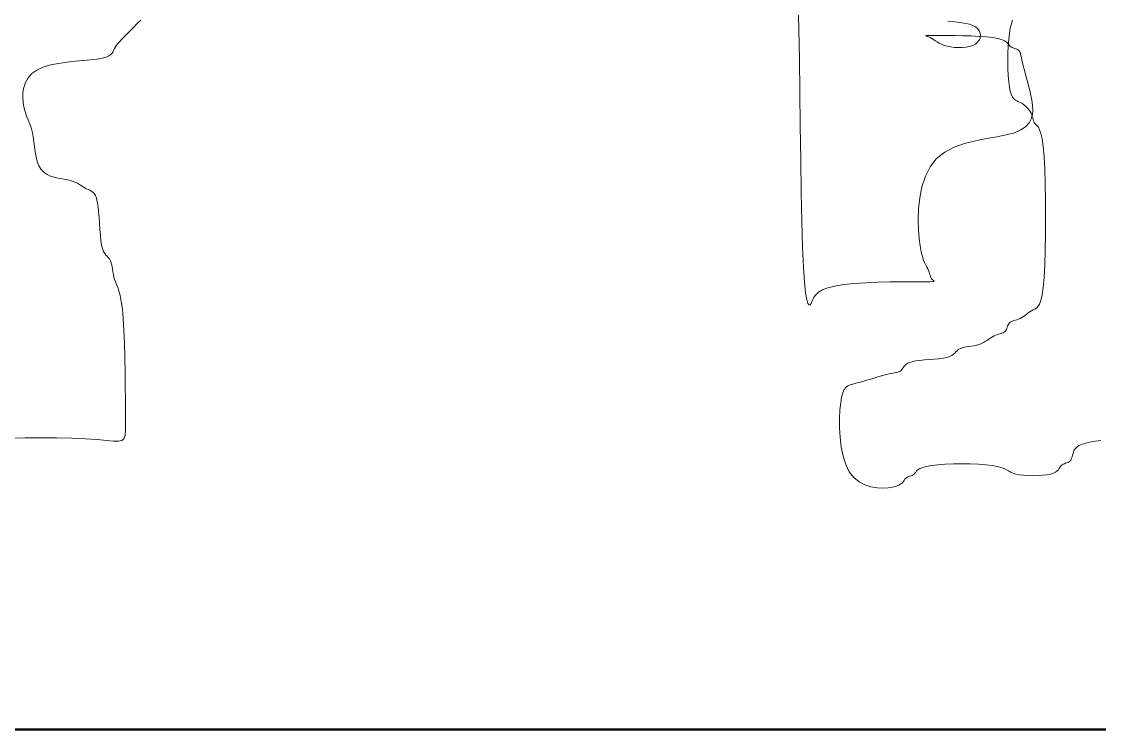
# Model space of a CAD drawing. Header units: millimetres. Extents: x 42 to 552, y 43 to 535.
# Drawn here: x 283.6287 to 283.7438, y 504.2378 to 504.3133 of the extents above; entities that cross this region are included whole.
import ezdxf

# ---------------------------------------------------------------- set-up
doc = ezdxf.new("R2010")
doc.units = ezdxf.units.MM
doc.header["$LTSCALE"] = 0.75
doc.header["$MEASUREMENT"] = 0
doc.layers.add('Gramado', color=9, linetype='Continuous', lineweight=0)
doc.layers.add('Paredes', color=7, linetype='Continuous', lineweight=50)

# ---------------------------------------------------------------- blocks, each defined once
blk = doc.blocks.new('arbusto7vista')
for p, q in [((-0.45683, 0.20901), (-0.45667, 0.20345)), ((-0.65192, 0.20538), (-0.65217, 0.20459)), ((-0.59797, 0.20454), (-0.59715, 0.20538)), ((-0.42383, 0.20503), (-0.42485, 0.20516)), ((-0.42285, 0.20492), (-0.42383, 0.20503)), ((-0.42191, 0.2048), (-0.42285, 0.20492)), ((-0.42103, 0.20465), (-0.42191, 0.2048)), ((-0.65259, 0.20255), (-0.65274, 0.20124)), ((-0.6524, 0.20366), (-0.65259, 0.20255)), ((-0.65217, 0.20459), (-0.6524, 0.20366)), ((-0.60014, 0.20236), (-0.59949, 0.20301)), ((-0.59949, 0.20301), (-0.59876, 0.20374)), ((-0.59876, 0.20374), (-0.59797, 0.20454)), ((-0.45667, 0.20345), (-0.45655, 0.19703)), ((-0.42024, 0.20447), (-0.42103, 0.20465)), ((-0.41955, 0.20424), (-0.42024, 0.20447)), ((-0.41896, 0.20393), (-0.41955, 0.20424)), ((-0.41851, 0.20355), (-0.41896, 0.20393)), ((-0.41819, 0.20309), (-0.41851, 0.20355)), ((-0.41799, 0.2026), (-0.41819, 0.20309)), ((-0.41793, 0.20209), (-0.41799, 0.2026)), ((-0.65274, 0.20124), (-0.65285, 0.19977)), ((-0.60229, 0.20002), (-0.60199, 0.2004)), ((-0.60199, 0.2004), (-0.60163, 0.20082)), ((-0.60163, 0.20082), (-0.60121, 0.20127)), ((-0.60121, 0.20127), (-0.60071, 0.20178)), ((-0.60071, 0.20178), (-0.60014, 0.20236)), ((-0.42949, 0.20206), (-0.42958, 0.20203)), ((-0.42958, 0.20203), (-0.4295, 0.20197)), ((-0.4295, 0.20197), (-0.4293, 0.20189)), ((-0.42918, 0.20208), (-0.42949, 0.20206)), ((-0.4293, 0.20189), (-0.429, 0.20178)), ((-0.42861, 0.20208), (-0.42918, 0.20208)), ((-0.429, 0.20178), (-0.42866, 0.20162)), ((-0.42866, 0.20162), (-0.42831, 0.20143)), ((-0.42774, 0.20209), (-0.42861, 0.20208)), ((-0.42831, 0.20143), (-0.42795, 0.20121)), ((-0.42795, 0.20121), (-0.42757, 0.20096)), ((-0.42654, 0.20208), (-0.42774, 0.20209)), ((-0.42757, 0.20096), (-0.42716, 0.2007)), ((-0.42716, 0.2007), (-0.4267, 0.20044)), ((-0.4267, 0.20044), (-0.42619, 0.2002)), ((-0.42508, 0.20208), (-0.42654, 0.20208)), ((-0.42619, 0.2002), (-0.42562, 0.19997)), ((-0.42343, 0.20206), (-0.42508, 0.20208)), ((-0.42168, 0.20203), (-0.42343, 0.20206)), ((-0.41991, 0.20197), (-0.42168, 0.20203)), ((-0.41819, 0.20189), (-0.41991, 0.20197)), ((-0.41954, 0.19994), (-0.41896, 0.20024)), ((-0.41896, 0.20024), (-0.41851, 0.20063)), ((-0.41851, 0.20063), (-0.41819, 0.20108)), ((-0.41662, 0.20178), (-0.41819, 0.20189)), ((-0.41819, 0.20108), (-0.41799, 0.20157)), ((-0.41799, 0.20157), (-0.41793, 0.20209)), ((-0.41527, 0.20162), (-0.41662, 0.20178)), ((-0.4142, 0.20143), (-0.41527, 0.20162)), ((-0.4134, 0.20121), (-0.4142, 0.20143)), ((-0.4128, 0.20096), (-0.4134, 0.20121)), ((-0.41239, 0.2007), (-0.4128, 0.20096)), ((-0.4121, 0.20044), (-0.41239, 0.2007)), ((-0.41189, 0.2002), (-0.4121, 0.20044)), ((-0.41174, 0.19997), (-0.41189, 0.2002)), ((-0.65291, 0.19821), (-0.65294, 0.19661)), ((-0.65285, 0.19977), (-0.65291, 0.19821)), ((-0.60395, 0.1977), (-0.60353, 0.19799)), ((-0.60353, 0.19799), (-0.60324, 0.1983)), ((-0.60324, 0.1983), (-0.60304, 0.19863)), ((-0.60304, 0.19863), (-0.60288, 0.19897)), ((-0.60288, 0.19897), (-0.60273, 0.19932)), ((-0.60273, 0.19932), (-0.60253, 0.19966)), ((-0.60253, 0.19966), (-0.60229, 0.20002)), ((-0.42562, 0.19997), (-0.42497, 0.19978)), ((-0.42497, 0.19978), (-0.42424, 0.19963)), ((-0.42424, 0.19963), (-0.42344, 0.19953)), ((-0.42344, 0.19953), (-0.42262, 0.19948)), ((-0.42262, 0.19948), (-0.42179, 0.19949)), ((-0.42179, 0.19949), (-0.42099, 0.19957)), ((-0.42099, 0.19957), (-0.42023, 0.19971)), ((-0.42023, 0.19971), (-0.41954, 0.19994)), ((-0.41158, 0.19978), (-0.41174, 0.19997)), ((-0.41138, 0.19963), (-0.41158, 0.19978)), ((-0.41116, 0.1995), (-0.41138, 0.19963)), ((-0.41091, 0.19941), (-0.41116, 0.1995)), ((-0.41065, 0.19932), (-0.41091, 0.19941)), ((-0.4104, 0.19923), (-0.41065, 0.19932)), ((-0.41015, 0.19913), (-0.4104, 0.19923)), ((-0.40992, 0.19901), (-0.41015, 0.19913)), ((-0.40973, 0.19886), (-0.40992, 0.19901)), ((-0.40958, 0.19866), (-0.40973, 0.19886)), ((-0.40946, 0.19842), (-0.40958, 0.19866)), ((-0.40936, 0.19812), (-0.40946, 0.19842)), ((-0.40927, 0.19776), (-0.40936, 0.19812)), ((-0.65294, 0.19661), (-0.65291, 0.19503)), ((-0.618, 0.19531), (-0.61642, 0.19578)), ((-0.61642, 0.19578), (-0.61469, 0.19612)), ((-0.61469, 0.19612), (-0.61288, 0.19638)), ((-0.61288, 0.19638), (-0.61108, 0.19656)), ((-0.61108, 0.19656), (-0.60935, 0.19671)), ((-0.60935, 0.19671), (-0.60777, 0.19685)), ((-0.60777, 0.19685), (-0.60642, 0.19701)), ((-0.60642, 0.19701), (-0.60535, 0.1972)), ((-0.60535, 0.1972), (-0.60454, 0.19744)), ((-0.60454, 0.19744), (-0.60395, 0.1977)), ((-0.45655, 0.19703), (-0.45645, 0.19004)), ((-0.40918, 0.19734), (-0.40927, 0.19776)), ((-0.40908, 0.19684), (-0.40918, 0.19734)), ((-0.40896, 0.19628), (-0.40908, 0.19684)), ((-0.40881, 0.19563), (-0.40896, 0.19628)), ((-0.40861, 0.19489), (-0.40881, 0.19563)), ((-0.65291, 0.19503), (-0.65285, 0.19353)), ((-0.65285, 0.19353), (-0.65274, 0.19217)), ((-0.62121, 0.19302), (-0.62041, 0.19393)), ((-0.62041, 0.19393), (-0.61935, 0.1947)), ((-0.61935, 0.1947), (-0.618, 0.19531)), ((-0.40839, 0.19408), (-0.40861, 0.19489)), ((-0.40814, 0.19321), (-0.40839, 0.19408)), ((-0.65274, 0.19217), (-0.65259, 0.19101)), ((-0.65259, 0.19101), (-0.6524, 0.1901)), ((-0.62212, 0.19095), (-0.62177, 0.19202)), ((-0.62177, 0.19202), (-0.62121, 0.19302)), ((-0.40788, 0.19228), (-0.40814, 0.19321)), ((-0.40763, 0.19131), (-0.40788, 0.19228)), ((-0.40738, 0.19031), (-0.40763, 0.19131)), ((-0.6524, 0.1901), (-0.65216, 0.1894)), ((-0.65216, 0.1894), (-0.6519, 0.1889)), ((-0.6519, 0.1889), (-0.65161, 0.18853)), ((-0.62233, 0.1888), (-0.6223, 0.18987)), ((-0.62226, 0.18778), (-0.62233, 0.1888)), ((-0.6223, 0.18987), (-0.62212, 0.19095)), ((-0.45645, 0.19004), (-0.45636, 0.18276)), ((-0.40715, 0.18928), (-0.40738, 0.19031)), ((-0.40696, 0.18824), (-0.40715, 0.18928)), ((-0.65161, 0.18853), (-0.6513, 0.18828)), ((-0.6513, 0.18828), (-0.65097, 0.18809)), ((-0.65097, 0.18809), (-0.65063, 0.18794)), ((-0.65063, 0.18794), (-0.65028, 0.18778)), ((-0.65028, 0.18778), (-0.64994, 0.18759)), ((-0.64994, 0.18759), (-0.6496, 0.18736)), ((-0.6496, 0.18736), (-0.64927, 0.18709)), ((-0.64927, 0.18709), (-0.64895, 0.1868)), ((-0.64895, 0.1868), (-0.64866, 0.18649)), ((-0.64866, 0.18649), (-0.6484, 0.18616)), ((-0.62212, 0.18686), (-0.62226, 0.18778)), ((-0.62192, 0.18605), (-0.62212, 0.18686)), ((-0.40682, 0.18721), (-0.40696, 0.18824)), ((-0.40676, 0.18619), (-0.40682, 0.18721)), ((-0.6484, 0.18616), (-0.64817, 0.18582)), ((-0.64817, 0.18582), (-0.64797, 0.18548)), ((-0.64797, 0.18548), (-0.64782, 0.18513)), ((-0.64782, 0.18513), (-0.6477, 0.18479)), ((-0.6477, 0.18479), (-0.6476, 0.18446)), ((-0.6476, 0.18446), (-0.64751, 0.18415)), ((-0.64751, 0.18415), (-0.64742, 0.18386)), ((-0.6217, 0.18535), (-0.62192, 0.18605)), ((-0.62145, 0.1847), (-0.6217, 0.18535)), ((-0.62119, 0.18409), (-0.62145, 0.1847)), ((-0.62094, 0.18348), (-0.62119, 0.18409)), ((-0.40754, 0.18339), (-0.40708, 0.18426)), ((-0.40708, 0.18426), (-0.40683, 0.1852)), ((-0.40683, 0.1852), (-0.40676, 0.18619)), ((-0.64742, 0.18386), (-0.64732, 0.18359)), ((-0.64732, 0.18359), (-0.6472, 0.18336)), ((-0.6472, 0.18336), (-0.64705, 0.18317)), ((-0.64705, 0.18317), (-0.64686, 0.183)), ((-0.64686, 0.183), (-0.64663, 0.1828)), ((-0.64663, 0.1828), (-0.64638, 0.18248)), ((-0.64638, 0.18248), (-0.64613, 0.18196)), ((-0.64613, 0.18196), (-0.64587, 0.18115)), ((-0.62069, 0.18284), (-0.62094, 0.18348)), ((-0.62046, 0.18213), (-0.62069, 0.18284)), ((-0.62027, 0.18132), (-0.62046, 0.18213)), ((-0.45636, 0.18276), (-0.45627, 0.17551)), ((-0.41065, 0.18132), (-0.40928, 0.1819)), ((-0.40928, 0.1819), (-0.40826, 0.1826)), ((-0.40826, 0.1826), (-0.40754, 0.18339)), ((-0.64587, 0.18115), (-0.64562, 0.17999)), ((-0.64562, 0.17999), (-0.6454, 0.17838)), ((-0.62012, 0.1804), (-0.62027, 0.18132)), ((-0.61998, 0.17938), (-0.62012, 0.1804)), ((-0.42129, 0.179), (-0.41896, 0.17959)), ((-0.41896, 0.17959), (-0.41664, 0.18006)), ((-0.41664, 0.18006), (-0.41442, 0.18046)), ((-0.41442, 0.18046), (-0.41239, 0.18086)), ((-0.41239, 0.18086), (-0.41065, 0.18132)), ((-0.6454, 0.17838), (-0.6452, 0.17625)), ((-0.61985, 0.17831), (-0.61998, 0.17938)), ((-0.61969, 0.17723), (-0.61985, 0.17831)), ((-0.61949, 0.17616), (-0.61969, 0.17723)), ((-0.42554, 0.17716), (-0.42351, 0.17821)), ((-0.42351, 0.17821), (-0.42129, 0.179)), ((-0.6452, 0.17625), (-0.64505, 0.17355)), ((-0.61923, 0.17516), (-0.61949, 0.17616)), ((-0.61888, 0.17425), (-0.61923, 0.17516)), ((-0.45627, 0.17551), (-0.45618, 0.16858)), ((-0.42865, 0.17405), (-0.42728, 0.17579)), ((-0.42728, 0.17579), (-0.42554, 0.17716)), ((-0.64505, 0.17355), (-0.64494, 0.17039)), ((-0.61842, 0.17348), (-0.61888, 0.17425)), ((-0.61784, 0.17287), (-0.61842, 0.17348)), ((-0.61716, 0.1724), (-0.61784, 0.17287)), ((-0.42967, 0.17202), (-0.42865, 0.17405)), ((-0.64494, 0.17039), (-0.64488, 0.16694)), ((-0.6164, 0.17206), (-0.61716, 0.1724)), ((-0.6156, 0.17181), (-0.6164, 0.17206)), ((-0.61477, 0.17162), (-0.6156, 0.17181)), ((-0.61394, 0.17147), (-0.61477, 0.17162)), ((-0.61315, 0.17133), (-0.61394, 0.17147)), ((-0.61242, 0.17117), (-0.61315, 0.17133)), ((-0.61177, 0.17098), (-0.61242, 0.17117)), ((-0.61119, 0.17075), (-0.61177, 0.17098)), ((-0.61068, 0.17051), (-0.61119, 0.17075)), ((-0.61023, 0.17025), (-0.61068, 0.17051)), ((-0.43039, 0.16978), (-0.42967, 0.17202)), ((-0.60982, 0.16999), (-0.61023, 0.17025)), ((-0.60943, 0.16974), (-0.60982, 0.16999)), ((-0.60908, 0.16952), (-0.60943, 0.16974)), ((-0.60873, 0.16933), (-0.60908, 0.16952)), ((-0.60838, 0.16917), (-0.60873, 0.16933)), ((-0.60804, 0.16902), (-0.60838, 0.16917)), ((-0.60771, 0.16886), (-0.60804, 0.16902)), ((-0.6074, 0.16863), (-0.60771, 0.16886)), ((-0.60711, 0.16833), (-0.6074, 0.16863)), ((-0.60684, 0.1679), (-0.60711, 0.16833)), ((-0.45618, 0.16858), (-0.45605, 0.16227)), ((-0.43085, 0.16742), (-0.43039, 0.16978)), ((-0.64488, 0.16694), (-0.64486, 0.16333)), ((-0.60661, 0.16732), (-0.60684, 0.1679)), ((-0.60642, 0.16656), (-0.60661, 0.16732)), ((-0.60627, 0.16559), (-0.60642, 0.16656)), ((-0.4311, 0.16505), (-0.43085, 0.16742)), ((-0.60614, 0.16447), (-0.60627, 0.16559)), ((-0.60605, 0.16323), (-0.60614, 0.16447)), ((-0.43117, 0.16274), (-0.4311, 0.16505)), ((-0.64486, 0.16333), (-0.64488, 0.15972)), ((-0.60596, 0.16194), (-0.60605, 0.16323)), ((-0.60587, 0.16066), (-0.60596, 0.16194)), ((-0.45605, 0.16227), (-0.4559, 0.15687)), ((-0.43111, 0.1606), (-0.43117, 0.16274)), ((-0.64488, 0.15972), (-0.64494, 0.15626)), ((-0.60577, 0.15942), (-0.60587, 0.16066)), ((-0.60565, 0.15829), (-0.60577, 0.15942)), ((-0.43097, 0.15871), (-0.43111, 0.1606)), ((-0.6055, 0.15733), (-0.60565, 0.15829)), ((-0.6053, 0.15657), (-0.6055, 0.15733)), ((-0.60508, 0.15598), (-0.6053, 0.15657)), ((-0.4559, 0.15687), (-0.45571, 0.15261)), ((-0.43078, 0.15715), (-0.43097, 0.15871)), ((-0.43055, 0.15589), (-0.43078, 0.15715)), ((-0.64494, 0.15626), (-0.64505, 0.15311)), ((-0.60483, 0.15554), (-0.60508, 0.15598)), ((-0.60457, 0.1552), (-0.60483, 0.15554)), ((-0.60431, 0.15492), (-0.60457, 0.1552)), ((-0.60407, 0.15467), (-0.60431, 0.15492)), ((-0.60384, 0.15441), (-0.60407, 0.15467)), ((-0.60365, 0.1541), (-0.60384, 0.15441)), ((-0.4303, 0.15489), (-0.43055, 0.15589)), ((-0.43005, 0.1541), (-0.4303, 0.15489)), ((-0.64505, 0.15311), (-0.6452, 0.15041)), ((-0.6035, 0.15371), (-0.60365, 0.1541)), ((-0.60337, 0.15326), (-0.6035, 0.15371)), ((-0.60328, 0.15275), (-0.60337, 0.15326)), ((-0.60319, 0.1522), (-0.60328, 0.15275)), ((-0.6031, 0.15163), (-0.60319, 0.1522)), ((-0.45571, 0.15261), (-0.45548, 0.14941)), ((-0.42979, 0.15349), (-0.43005, 0.1541)), ((-0.42954, 0.153), (-0.42979, 0.15349)), ((-0.42932, 0.15261), (-0.42954, 0.153)), ((-0.42912, 0.15225), (-0.42932, 0.15261)), ((-0.42897, 0.15191), (-0.42912, 0.15225)), ((-0.42885, 0.15157), (-0.42897, 0.15191)), ((-0.6452, 0.15041), (-0.6454, 0.14828)), ((-0.603, 0.15105), (-0.6031, 0.15163)), ((-0.60288, 0.15049), (-0.603, 0.15105)), ((-0.60273, 0.14995), (-0.60288, 0.15049)), ((-0.60253, 0.14944), (-0.60273, 0.14995)), ((-0.42875, 0.15124), (-0.42885, 0.15157)), ((-0.42866, 0.15093), (-0.42875, 0.15124)), ((-0.42857, 0.15064), (-0.42866, 0.15093)), ((-0.42847, 0.15037), (-0.42857, 0.15064)), ((-0.42835, 0.15014), (-0.42847, 0.15037)), ((-0.4282, 0.14995), (-0.42835, 0.15014)), ((-0.42802, 0.1498), (-0.4282, 0.14995)), ((-0.42785, 0.14968), (-0.42802, 0.1498)), ((-0.42778, 0.1496), (-0.42785, 0.14968)), ((-0.42785, 0.14954), (-0.42778, 0.1496)), ((-0.6454, 0.14828), (-0.64563, 0.14667)), ((-0.60231, 0.14891), (-0.60253, 0.14944)), ((-0.60206, 0.14829), (-0.60231, 0.14891)), ((-0.6018, 0.14753), (-0.60206, 0.14829)), ((-0.60154, 0.14654), (-0.6018, 0.14753)), ((-0.45548, 0.14941), (-0.45524, 0.14715)), ((-0.45249, 0.14723), (-0.45165, 0.14773)), ((-0.45165, 0.14773), (-0.4505, 0.14818)), ((-0.4505, 0.14818), (-0.44898, 0.14856)), ((-0.44898, 0.14856), (-0.44705, 0.14887)), ((-0.44705, 0.14887), (-0.4448, 0.1491)), ((-0.4448, 0.1491), (-0.44235, 0.14926)), ((-0.44235, 0.14926), (-0.4398, 0.14937)), ((-0.4398, 0.14937), (-0.43728, 0.14944)), ((-0.43728, 0.14944), (-0.43489, 0.14947)), ((-0.43489, 0.14947), (-0.43275, 0.14948)), ((-0.43275, 0.14948), (-0.43097, 0.14949)), ((-0.43097, 0.14949), (-0.42964, 0.14949)), ((-0.42964, 0.14949), (-0.42872, 0.14949)), ((-0.42872, 0.14949), (-0.42814, 0.14951)), ((-0.42814, 0.14951), (-0.42785, 0.14954)), ((-0.64589, 0.1455), (-0.64618, 0.1447)), ((-0.64563, 0.14667), (-0.64589, 0.1455)), ((-0.6013, 0.14528), (-0.60154, 0.14654)), ((-0.60107, 0.14366), (-0.6013, 0.14528)), ((-0.45524, 0.14715), (-0.45498, 0.14568)), ((-0.45498, 0.14568), (-0.45472, 0.14486)), ((-0.45405, 0.14487), (-0.45389, 0.14526)), ((-0.45389, 0.14526), (-0.45372, 0.14571)), ((-0.45372, 0.14571), (-0.45346, 0.1462)), ((-0.45346, 0.1462), (-0.45307, 0.14672)), ((-0.45307, 0.14672), (-0.45249, 0.14723)), ((-0.64855, 0.14282), (-0.6489, 0.14257)), ((-0.6482, 0.14307), (-0.64855, 0.14282)), ((-0.64786, 0.1433), (-0.6482, 0.14307)), ((-0.64751, 0.14349), (-0.64786, 0.1433)), ((-0.64717, 0.14365), (-0.64751, 0.14349)), ((-0.64683, 0.14386), (-0.64717, 0.14365)), ((-0.6465, 0.14418), (-0.64683, 0.14386)), ((-0.64618, 0.1447), (-0.6465, 0.14418)), ((-0.60088, 0.14164), (-0.60107, 0.14366)), ((-0.45472, 0.14486), (-0.45447, 0.14454)), ((-0.45447, 0.14454), (-0.45425, 0.14459)), ((-0.45425, 0.14459), (-0.45405, 0.14487)), ((-0.65274, 0.14053), (-0.65286, 0.1403)), ((-0.65259, 0.14072), (-0.65274, 0.14053)), ((-0.6524, 0.14087), (-0.65259, 0.14072)), ((-0.65216, 0.14099), (-0.6524, 0.14087)), ((-0.6519, 0.14109), (-0.65216, 0.14099)), ((-0.65161, 0.14118), (-0.6519, 0.14109)), ((-0.6513, 0.14127), (-0.65161, 0.14118)), ((-0.65097, 0.14137), (-0.6513, 0.14127)), ((-0.65063, 0.14149), (-0.65097, 0.14137)), ((-0.65028, 0.14164), (-0.65063, 0.14149)), ((-0.64994, 0.14184), (-0.65028, 0.14164)), ((-0.64959, 0.14206), (-0.64994, 0.14184)), ((-0.64924, 0.14231), (-0.64959, 0.14206)), ((-0.6489, 0.14257), (-0.64924, 0.14231)), ((-0.60073, 0.13918), (-0.60088, 0.14164)), ((-0.65548, 0.1381), (-0.65582, 0.13795)), ((-0.65514, 0.13823), (-0.65548, 0.1381)), ((-0.65481, 0.13832), (-0.65514, 0.13823)), ((-0.65449, 0.13841), (-0.65481, 0.13832)), ((-0.6542, 0.1385), (-0.65449, 0.13841)), ((-0.65394, 0.1386), (-0.6542, 0.1385)), ((-0.65371, 0.13872), (-0.65394, 0.1386)), ((-0.65351, 0.13887), (-0.65371, 0.13872)), ((-0.65336, 0.13907), (-0.65351, 0.13887)), ((-0.65324, 0.13929), (-0.65336, 0.13907)), ((-0.65314, 0.13954), (-0.65324, 0.13929)), ((-0.65305, 0.1398), (-0.65314, 0.13954)), ((-0.65296, 0.14005), (-0.65305, 0.1398)), ((-0.65286, 0.1403), (-0.65296, 0.14005)), ((-0.60061, 0.13637), (-0.60073, 0.13918)), ((-0.66016, 0.13583), (-0.66073, 0.13573)), ((-0.65959, 0.13595), (-0.66016, 0.13583)), ((-0.65905, 0.13611), (-0.65959, 0.13595)), ((-0.65856, 0.1363), (-0.65905, 0.13611)), ((-0.65809, 0.13652), (-0.65856, 0.1363)), ((-0.65767, 0.13677), (-0.65809, 0.13652)), ((-0.65726, 0.13703), (-0.65767, 0.13677)), ((-0.65689, 0.13729), (-0.65726, 0.13703)), ((-0.65652, 0.13753), (-0.65689, 0.13729)), ((-0.65617, 0.13776), (-0.65652, 0.13753)), ((-0.65582, 0.13795), (-0.65617, 0.13776)), ((-0.60053, 0.13334), (-0.60061, 0.13637)), ((-0.66537, 0.13353), (-0.66598, 0.13334)), ((-0.6649, 0.13376), (-0.66537, 0.13353)), ((-0.66454, 0.134), (-0.6649, 0.13376)), ((-0.66425, 0.13426), (-0.66454, 0.134)), ((-0.664, 0.13452), (-0.66425, 0.13426)), ((-0.66377, 0.13476), (-0.664, 0.13452)), ((-0.66352, 0.13499), (-0.66377, 0.13476)), ((-0.66321, 0.13518), (-0.66352, 0.13499)), ((-0.66282, 0.13534), (-0.66321, 0.13518)), ((-0.66237, 0.13546), (-0.66282, 0.13534)), ((-0.66185, 0.13556), (-0.66237, 0.13546)), ((-0.6613, 0.13564), (-0.66185, 0.13556)), ((-0.66073, 0.13573), (-0.6613, 0.13564)), ((-0.67523, 0.13123), (-0.67538, 0.13099)), ((-0.67504, 0.13149), (-0.67523, 0.13123)), ((-0.67479, 0.13175), (-0.67504, 0.13149)), ((-0.67444, 0.132), (-0.67479, 0.13175)), ((-0.67398, 0.13222), (-0.67444, 0.132)), ((-0.67337, 0.13241), (-0.67398, 0.13222)), ((-0.6726, 0.13257), (-0.67337, 0.13241)), ((-0.67169, 0.13269), (-0.6726, 0.13257)), ((-0.6707, 0.13279), (-0.67169, 0.13269)), ((-0.66967, 0.13288), (-0.6707, 0.13279)), ((-0.66864, 0.13296), (-0.66967, 0.13288)), ((-0.66765, 0.13306), (-0.66864, 0.13296)), ((-0.66675, 0.13318), (-0.66765, 0.13306)), ((-0.66598, 0.13334), (-0.66675, 0.13318)), ((-0.60047, 0.13022), (-0.60053, 0.13334)), ((-0.68128, 0.12898), (-0.68214, 0.12872)), ((-0.68044, 0.12923), (-0.68128, 0.12898)), ((-0.67964, 0.12945), (-0.68044, 0.12923)), ((-0.67891, 0.12965), (-0.67964, 0.12945)), ((-0.67826, 0.1298), (-0.67891, 0.12965)), ((-0.67769, 0.12992), (-0.67826, 0.1298)), ((-0.67719, 0.13002), (-0.67769, 0.12992)), ((-0.67677, 0.13011), (-0.67719, 0.13002)), ((-0.67641, 0.1302), (-0.67677, 0.13011)), ((-0.67612, 0.13029), (-0.67641, 0.1302)), ((-0.67587, 0.13042), (-0.67612, 0.13029)), ((-0.67568, 0.13057), (-0.67587, 0.13042)), ((-0.67552, 0.13076), (-0.67568, 0.13057)), ((-0.67538, 0.13099), (-0.67552, 0.13076)), ((-0.60044, 0.12715), (-0.60047, 0.13022)), ((-0.68751, 0.12694), (-0.68786, 0.12646)), ((-0.68708, 0.12726), (-0.68751, 0.12694)), ((-0.68659, 0.12748), (-0.68708, 0.12726)), ((-0.68602, 0.12764), (-0.68659, 0.12748)), ((-0.68537, 0.1278), (-0.68602, 0.12764)), ((-0.68464, 0.12799), (-0.68537, 0.1278)), ((-0.68384, 0.12822), (-0.68464, 0.12799)), ((-0.683, 0.12847), (-0.68384, 0.12822)), ((-0.68214, 0.12872), (-0.683, 0.12847)), ((-0.60042, 0.12425), (-0.60044, 0.12715)), ((-0.68841, 0.12487), (-0.6886, 0.12365)), ((-0.68816, 0.12579), (-0.68841, 0.12487)), ((-0.68786, 0.12646), (-0.68816, 0.12579)), ((-0.60042, 0.12166), (-0.60042, 0.12425)), ((-0.68875, 0.12211), (-0.68883, 0.1203)), ((-0.6886, 0.12365), (-0.68875, 0.12211)), ((-0.68883, 0.1203), (-0.68883, 0.11833)), ((-0.60042, 0.1195), (-0.60042, 0.12166)), ((-0.68883, 0.11833), (-0.68872, 0.11627)), ((-0.60051, 0.11671), (-0.60043, 0.11786)), ((-0.60043, 0.11786), (-0.60042, 0.1195)), ((-0.68872, 0.11627), (-0.68848, 0.1142)), ((-0.63707, 0.11482), (-0.63609, 0.11511)), ((-0.63609, 0.11511), (-0.63478, 0.11538)), ((-0.63478, 0.11538), (-0.63306, 0.11561)), ((-0.62518, 0.11606), (-0.62189, 0.11613)), ((-0.62189, 0.11613), (-0.61848, 0.11615)), ((-0.61848, 0.11615), (-0.6151, 0.11613)), ((-0.6151, 0.11613), (-0.61187, 0.11606)), ((-0.61187, 0.11606), (-0.60893, 0.11596)), ((-0.60893, 0.11596), (-0.60642, 0.1158)), ((-0.60642, 0.1158), (-0.60444, 0.11562)), ((-0.60444, 0.11562), (-0.60295, 0.11547)), ((-0.60295, 0.11547), (-0.60188, 0.11543)), ((-0.60188, 0.11543), (-0.60117, 0.11557)), ((-0.60117, 0.11557), (-0.60073, 0.11598)), ((-0.60073, 0.11598), (-0.60051, 0.11671)), ((-0.68848, 0.1142), (-0.68808, 0.11223)), ((-0.63911, 0.11248), (-0.63901, 0.11281)), ((-0.63901, 0.11281), (-0.63889, 0.11315)), ((-0.63889, 0.11315), (-0.63874, 0.1135)), ((-0.63874, 0.1135), (-0.63853, 0.11384)), ((-0.63853, 0.11384), (-0.63823, 0.11418)), ((-0.63823, 0.11418), (-0.63776, 0.11451)), ((-0.63776, 0.11451), (-0.63707, 0.11482)), ((-0.68808, 0.11223), (-0.68752, 0.11043)), ((-0.66786, 0.11042), (-0.66628, 0.11053)), ((-0.66628, 0.11053), (-0.66455, 0.11059)), ((-0.66455, 0.11059), (-0.66275, 0.11061)), ((-0.66275, 0.11061), (-0.66094, 0.11059)), ((-0.66094, 0.11059), (-0.65921, 0.11053)), ((-0.65921, 0.11053), (-0.65763, 0.11042)), ((-0.64132, 0.11042), (-0.64109, 0.11054)), ((-0.64109, 0.11054), (-0.64084, 0.11064)), ((-0.64084, 0.11064), (-0.64059, 0.11073)), ((-0.64059, 0.11073), (-0.64033, 0.11082)), ((-0.64033, 0.11082), (-0.64008, 0.11092)), ((-0.64008, 0.11092), (-0.63986, 0.11104)), ((-0.63986, 0.11104), (-0.63966, 0.11119)), ((-0.63966, 0.11119), (-0.63951, 0.11138)), ((-0.63951, 0.11138), (-0.63939, 0.11162)), ((-0.63939, 0.11162), (-0.63929, 0.11188)), ((-0.63929, 0.11188), (-0.6392, 0.11217)), ((-0.6392, 0.11217), (-0.63911, 0.11248)), ((-0.68752, 0.11043), (-0.68676, 0.10888)), ((-0.68676, 0.10888), (-0.68579, 0.10767)), ((-0.67357, 0.10805), (-0.67332, 0.10815)), ((-0.67332, 0.10815), (-0.6731, 0.10827)), ((-0.6731, 0.10827), (-0.67291, 0.10842)), ((-0.67291, 0.10842), (-0.67275, 0.10861)), ((-0.67275, 0.10861), (-0.67259, 0.10884)), ((-0.67259, 0.10884), (-0.67239, 0.10909)), ((-0.67239, 0.10909), (-0.6721, 0.10934)), ((-0.6721, 0.10934), (-0.67168, 0.1096)), ((-0.67168, 0.1096), (-0.67109, 0.10985)), ((-0.67109, 0.10985), (-0.67028, 0.11007)), ((-0.67028, 0.11007), (-0.66921, 0.11027)), ((-0.66921, 0.11027), (-0.66786, 0.11042)), ((-0.65763, 0.11042), (-0.65628, 0.11027)), ((-0.65628, 0.11027), (-0.65521, 0.11007)), ((-0.65521, 0.11007), (-0.65439, 0.10985)), ((-0.65439, 0.10985), (-0.65374, 0.1096)), ((-0.65374, 0.1096), (-0.65322, 0.10934)), ((-0.65322, 0.10934), (-0.65277, 0.10909)), ((-0.65277, 0.10909), (-0.65232, 0.10884)), ((-0.65232, 0.10884), (-0.65182, 0.10861)), ((-0.65182, 0.10861), (-0.6512, 0.10842)), ((-0.6512, 0.10842), (-0.65043, 0.10827)), ((-0.65043, 0.10827), (-0.64953, 0.10816)), ((-0.64953, 0.10816), (-0.64854, 0.1081)), ((-0.64648, 0.1081), (-0.64549, 0.10816)), ((-0.64549, 0.10816), (-0.64459, 0.10827)), ((-0.64459, 0.10827), (-0.64382, 0.10842)), ((-0.64382, 0.10842), (-0.64321, 0.10861)), ((-0.64321, 0.10861), (-0.64274, 0.10884)), ((-0.64274, 0.10884), (-0.6424, 0.10909)), ((-0.6424, 0.10909), (-0.64214, 0.10934)), ((-0.64214, 0.10934), (-0.64196, 0.1096)), ((-0.64196, 0.1096), (-0.6418, 0.10985)), ((-0.6418, 0.10985), (-0.64167, 0.11007)), ((-0.64167, 0.11007), (-0.64151, 0.11027)), ((-0.64151, 0.11027), (-0.64132, 0.11042)), ((-0.68579, 0.10767), (-0.68466, 0.10676)), ((-0.68466, 0.10676), (-0.68343, 0.10612)), ((-0.68343, 0.10612), (-0.68214, 0.10571)), ((-0.67752, 0.10565), (-0.67676, 0.10585)), ((-0.67676, 0.10585), (-0.67618, 0.10607)), ((-0.67618, 0.10607), (-0.67575, 0.10632)), ((-0.67575, 0.10632), (-0.67544, 0.10658)), ((-0.67544, 0.10658), (-0.67522, 0.10683)), ((-0.67522, 0.10683), (-0.67506, 0.10708)), ((-0.67506, 0.10708), (-0.67491, 0.10731)), ((-0.67491, 0.10731), (-0.67475, 0.1075)), ((-0.67475, 0.1075), (-0.67456, 0.10765)), ((-0.67456, 0.10765), (-0.67433, 0.10777)), ((-0.67433, 0.10777), (-0.67409, 0.10787)), ((-0.67409, 0.10787), (-0.67383, 0.10796)), ((-0.67383, 0.10796), (-0.67357, 0.10805)), ((-0.64854, 0.1081), (-0.64751, 0.10808)), ((-0.64751, 0.10808), (-0.64648, 0.1081)), ((-0.68214, 0.10571), (-0.68085, 0.1055)), ((-0.68085, 0.1055), (-0.67961, 0.10544)), ((-0.67961, 0.10544), (-0.67849, 0.10551)), ((-0.67849, 0.10551), (-0.67752, 0.10565))]:
    blk.add_line(p, q)

msp = doc.modelspace()

# ---------------------------------------------------------------- linework, layer by layer
at = {"layer": 'Paredes'}
msp.add_line((279.76666, 504.23776), (323.77649, 504.23776), dxfattribs=at)

# ---------------------------------------------------------------- block references
at = {"layer": 'Gramado', "xscale": 0.5, "yscale": 0.5, "zscale": 0.5}
for p in [(283.94003, 504.21082), (284.06046, 504.21082)]:
    msp.add_blockref('arbusto7vista', p, dxfattribs=at)

doc.saveas('drawing.dxf')
